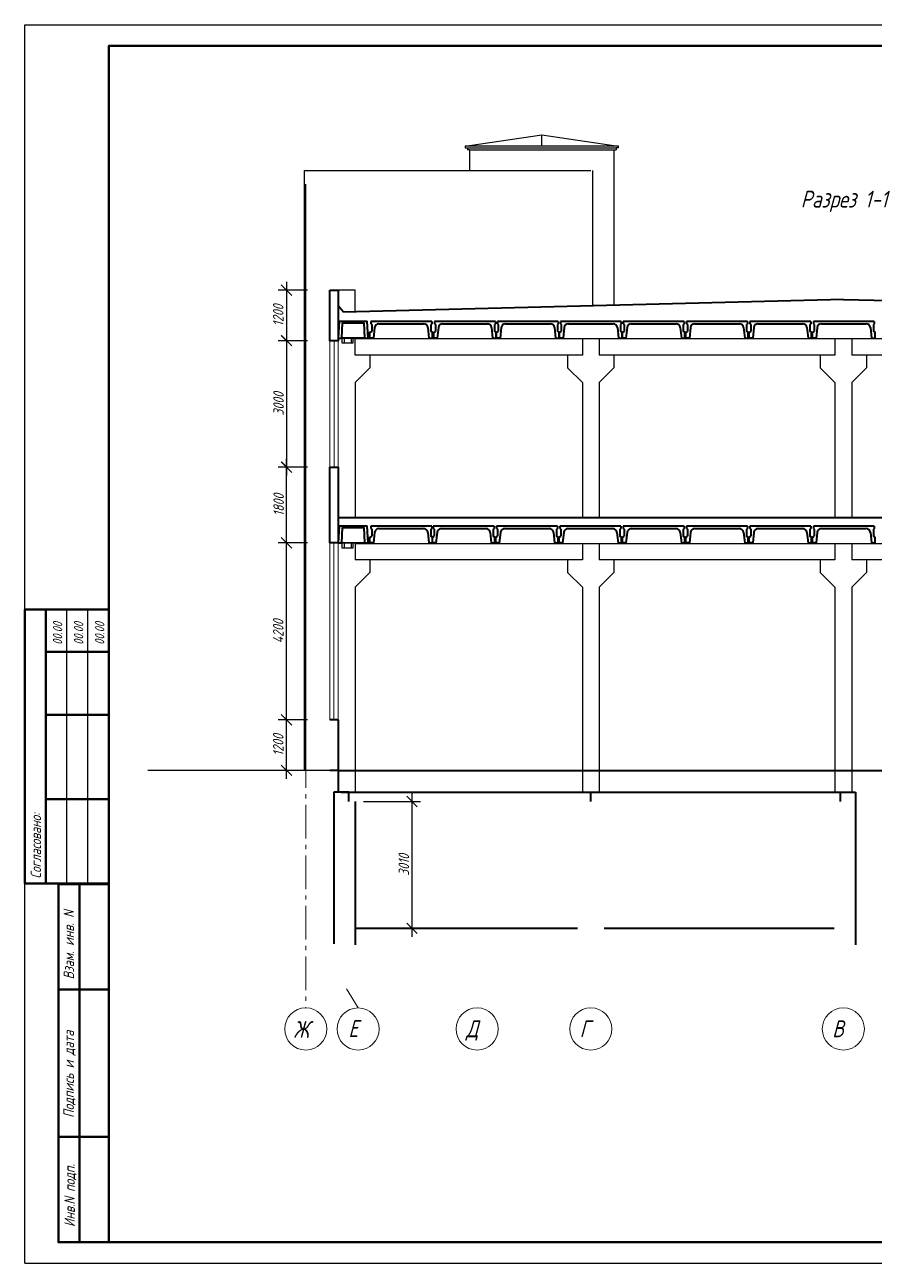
# Model space of a CAD drawing. Header units: millimetres. Extents: x 5341 to 134645, y 2795 to 129189.
# Drawn here: x 75129 to 95331, y 97655 to 127055 of the extents above; entities that cross this region are included whole.
import ezdxf
from ezdxf.enums import TextEntityAlignment as Align

# ---------------------------------------------------------------- set-up
doc = ezdxf.new("R2010")
doc.units = ezdxf.units.MM
doc.linetypes.add('GOST2.303 6', pattern=[12, 8, -1.5, 1, -1.5])
doc.layers.get('Defpoints').update_dxf_attribs({"color": 1})
doc.layers.add('osi', color=1, linetype='GOST2.303 6', lineweight=15, plot=False)
doc.layers.add('razm', color=5, linetype='Continuous', lineweight=15, plot=False)
for name, color, linetype, lineweight in [('АР_ОкнаЗаполнение', 130, 'Continuous', 20), ('АР_Рамка', 7, 'Continuous', 30), ('АР_Текст', 165, 'Continuous', 25), ('Бетон', 7, 'Continuous', 40), ('ОСНОВНАЯ', 21, 'Continuous', 35), ('Тонкая', 190, 'Continuous', 18), ('тонкая 2', 210, 'Continuous', 25)]:
    doc.layers.add(name, color=color, linetype=linetype, lineweight=lineweight)
doc.styles.add('GOST 2.304', font='CS_Gost2304.shx', dxfattribs={"oblique": 15})
doc.styles.add('style2', font='CS_Gost2304.shx', dxfattribs={"oblique": 15})
doc.styles.add('ГОСТ 2.304', font='CS_Gost2304.shx')
doc.dimstyles.new('СПДС', dxfattribs={"dimscale": 100, "dimtxt": 2.5, "dimasz": 2.5, "dimexe": 2, "dimexo": 2, "dimtad": 1, "dimdec": 0, "dimrnd": 0.001, "dimtxsty": 'ГОСТ 2.304', "dimblk": 'ARCHTICK', "dimblk1": 'ARCHTICK', "dimblk2": 'OBLIQUE', "dimcen": 2.5, "dimdle": 2, "dimadec": 0, "dimazin": 2, "dimtfac": 0.75, "dimtdec": 0, "dimtmove": 1, "dimatfit": 3, "dimfxl": 1, "dimtfill": 1, "dimtolj": 1, "dimarcsym": 1})

# ---------------------------------------------------------------- blocks, each defined once
blk = doc.blocks.new('П1')
at = {"layer": 'ОСНОВНАЯ', "lineweight": 40}
for p, q in [((569264.6592332001, -694183.1815577754), (569120.1592332001, -694183.1815577754)), ((569120.1592332001, -694183.1815577754), (569120.1592332001, -694189.1815577754)), ((569120.1592332001, -694189.1815577754), (569122.1592332001, -694190.5911204359)), ((569122.1592332001, -694190.5911204359), (569122.1592332001, -694207.4342431723)), ((569139.1826662357, -694189.1815577754), (569245.6358001643, -694189.1815577754)), ((569264.6592332001, -694189.1815577754), (569262.6592332, -694190.5911204359)), ((569262.6592332, -694190.5911204359), (569262.6592332, -694207.4342431723)), ((569264.6592332001, -694183.1815577754), (569264.6592332001, -694189.1815577754)), ((569118.1592332, -694209.1815577754), (569122.1592332001, -694207.4342431723)), ((569118.1592332, -694223.1815577754), (569118.1592332, -694209.1815577754)), ((569129.2352332469, -694198.1575573207), (569126.6592332001, -694223.1815577754)), ((569255.5832331532, -694198.1575573207), (569258.1592332, -694223.1815577754)), ((569266.6592332001, -694209.1815577754), (569262.6592332, -694207.4342431723)), ((569266.6592332001, -694223.1815577754), (569266.6592332001, -694209.1815577754)), ((569126.6592332001, -694223.1815577754), (569118.1592332, -694223.1815577754)), ((569258.1592332, -694223.1815577754), (569266.6592332001, -694223.1815577754))]:
    blk.add_line(p, q, dxfattribs=at)
for centre, start, end in [((569139.1826662357, -694199.1815577754), 90, 174.122607413365), ((569245.6358001643, -694199.1815577754), 5.877392586634954, 90)]:
    blk.add_arc(centre, 10, start, end, dxfattribs=at)
blk = doc.blocks.new('_Oblique')
at = {"color": 0, "linetype": 'ByBlock', "lineweight": -2}
blk.add_line((-0.5, -0.5), (0.5, 0.5), dxfattribs=at)
blk = doc.blocks.new('*D199')
at = {"layer": 'Defpoints', "color": 0, "ltscale": 200, "transparency": 16777216}
for p in [(81347.36143806446, 110554.4452430619), (82044.4000985189, 110554.4452430619), (82044.40009851896, 109354.4452430619)]:
    blk.add_point(p, dxfattribs=at)
at = {"layer": 'razm', "lineweight": -2, "ltscale": 200, "transparency": 16777216}
for p, q in [((81844.4000985189, 110554.4452430619), (81147.36143806446, 110554.4452430619)), ((81347.36143806446, 109154.4452430619), (81347.36143806446, 110754.4452430619)), ((81844.40009851896, 109354.4452430619), (81147.36143806446, 109354.4452430619))]:
    blk.add_line(p, q, dxfattribs=at)
at = {"layer": 'razm', "lineweight": -2, "ltscale": 200, "transparency": 16777216, "xscale": 250, "yscale": 250, "zscale": 250}
for p, rotation in [((81347.36143806446, 110554.4452430619), 90), ((81347.36143806446, 109354.4452430619), 270)]:
    blk.add_blockref('_Oblique', p, dxfattribs=dict(at, rotation=rotation))
at = {"layer": 'razm', "ltscale": 200, "transparency": 16777216, "insert": (81150.17885932427, 109954.4452430619), "char_height": 250, "attachment_point": 5, "rotation": 90, "style": 'style2', "bg_fill": 3, "box_fill_scale": 1.1, "bg_fill_color": 256, "bg_fill_true_color": 13158600, "bg_fill_transparency": 0}
blk.add_mtext('\\A1;1200', dxfattribs=at)
blk = doc.blocks.new('*D200')
at = {"layer": 'Defpoints', "color": 0, "ltscale": 200, "transparency": 16777216}
for p in [(81347.36143806446, 114754.4452430524), (82044.46141751934, 114754.4452430524), (82044.4000985189, 110554.4452430619)]:
    blk.add_point(p, dxfattribs=at)
at = {"layer": 'razm', "lineweight": -2, "ltscale": 200, "transparency": 16777216}
for p, q in [((81347.36143806446, 110354.4452430619), (81347.36143806446, 114954.4452430524)), ((81844.46141751934, 114754.4452430524), (81147.36143806446, 114754.4452430524)), ((81844.4000985189, 110554.4452430619), (81147.36143806446, 110554.4452430619))]:
    blk.add_line(p, q, dxfattribs=at)
at = {"layer": 'razm', "lineweight": -2, "ltscale": 200, "transparency": 16777216, "xscale": 250, "yscale": 250, "zscale": 250}
for p, rotation in [((81347.36143806446, 114754.4452430524), 90), ((81347.36143806446, 110554.4452430619), 270)]:
    blk.add_blockref('_Oblique', p, dxfattribs=dict(at, rotation=rotation))
at = {"layer": 'razm', "ltscale": 200, "transparency": 16777216, "insert": (81150.17885932427, 112654.4452430572), "char_height": 250, "attachment_point": 5, "rotation": 90, "style": 'style2', "bg_fill": 3, "box_fill_scale": 1.1, "bg_fill_color": 256, "bg_fill_true_color": 13158600, "bg_fill_transparency": 0}
blk.add_mtext('\\A1;4200', dxfattribs=at)
blk = doc.blocks.new('*D201')
at = {"layer": 'Defpoints', "color": 0, "ltscale": 200, "transparency": 16777216}
for p in [(81347.36143806446, 116554.3832239653), (82046.58761507712, 116554.3832239653), (82044.46141751934, 114754.4452430524)]:
    blk.add_point(p, dxfattribs=at)
at = {"layer": 'razm', "lineweight": -2, "ltscale": 200, "transparency": 16777216}
for p, q in [((81347.36143806446, 114554.4452430524), (81347.36143806446, 116754.3832239653)), ((81846.58761507712, 116554.3832239653), (81147.36143806446, 116554.3832239653)), ((81844.46141751934, 114754.4452430524), (81147.36143806446, 114754.4452430524))]:
    blk.add_line(p, q, dxfattribs=at)
at = {"layer": 'razm', "lineweight": -2, "ltscale": 200, "transparency": 16777216, "xscale": 250, "yscale": 250, "zscale": 250}
for p, rotation in [((81347.36143806446, 116554.3832239653), 90), ((81347.36143806446, 114754.4452430524), 270)]:
    blk.add_blockref('_Oblique', p, dxfattribs=dict(at, rotation=rotation))
at = {"layer": 'razm', "ltscale": 200, "transparency": 16777216, "insert": (81159.86143806443, 115654.4142335089), "char_height": 250, "attachment_point": 5, "rotation": 90, "style": 'style2', "bg_fill": 3, "box_fill_scale": 1.1, "bg_fill_color": 256, "bg_fill_true_color": 13158600, "bg_fill_transparency": 0}
blk.add_mtext('\\A1;1800', dxfattribs=at)
blk = doc.blocks.new('*D202')
at = {"layer": 'Defpoints', "color": 0, "ltscale": 200, "transparency": 16777216}
for p in [(82044.4000985189, 120754.4452430524), (81347.36143806446, 119554.4452430524), (82046.58761507718, 119554.4452430524)]:
    blk.add_point(p, dxfattribs=at)
at = {"layer": 'razm', "lineweight": -2, "ltscale": 200, "transparency": 16777216}
for p, q in [((81347.36143806446, 120954.4452430524), (81347.36143806446, 119354.4452430524)), ((81844.4000985189, 120754.4452430524), (81147.36143806446, 120754.4452430524)), ((81846.58761507718, 119554.4452430524), (81147.36143806446, 119554.4452430524))]:
    blk.add_line(p, q, dxfattribs=at)
at = {"layer": 'razm', "lineweight": -2, "ltscale": 200, "transparency": 16777216, "xscale": 250, "yscale": 250, "zscale": 250}
for p, rotation in [((81347.36143806446, 120754.4452430524), 90), ((81347.36143806446, 119554.4452430524), 270)]:
    blk.add_blockref('_Oblique', p, dxfattribs=dict(at, rotation=rotation))
at = {"layer": 'razm', "ltscale": 200, "transparency": 16777216, "insert": (81150.17885932428, 120154.4452430525), "char_height": 250, "attachment_point": 5, "rotation": 90, "style": 'style2', "bg_fill": 3, "box_fill_scale": 1.1, "bg_fill_color": 256, "bg_fill_true_color": 13158600, "bg_fill_transparency": 0}
blk.add_mtext('\\A1;1200', dxfattribs=at)
blk = doc.blocks.new('*D203')
at = {"layer": 'Defpoints', "color": 0, "ltscale": 200, "transparency": 16777216}
for p in [(82046.62689850261, 119554.4452430515), (81349.43494837006, 116554.3303913922), (82046.63856749571, 116554.3303913922)]:
    blk.add_point(p, dxfattribs=at)
at = {"layer": 'razm', "lineweight": -2, "ltscale": 200, "transparency": 16777216}
for p, q in [((81349.43494837006, 119754.4452430515), (81349.43494837006, 116354.3303913922)), ((81846.62689850261, 119554.4452430515), (81149.43494837006, 119554.4452430515)), ((81846.63856749571, 116554.3303913922), (81149.43494837006, 116554.3303913922))]:
    blk.add_line(p, q, dxfattribs=at)
at = {"layer": 'razm', "lineweight": -2, "ltscale": 200, "transparency": 16777216, "xscale": 250, "yscale": 250, "zscale": 250}
for p, rotation in [((81349.43494837006, 119554.4452430515), 90), ((81349.43494837006, 116554.3303913922), 270)]:
    blk.add_blockref('_Oblique', p, dxfattribs=dict(at, rotation=rotation))
at = {"layer": 'razm', "ltscale": 200, "transparency": 16777216, "insert": (81156.75727884038, 118054.3878172219), "char_height": 250, "attachment_point": 5, "rotation": 90, "style": 'style2', "bg_fill": 3, "box_fill_scale": 1.1, "bg_fill_color": 256, "bg_fill_true_color": 13158600, "bg_fill_transparency": 0}
blk.add_mtext('\\A1;3000', dxfattribs=at)
blk = doc.blocks.new('*D205')
at = {"layer": 'Defpoints', "color": 0, "ltscale": 200, "transparency": 16777216}
for p in [(82973.4502904473, 108614.4452430605), (82973.4502904473, 105604.4452430616), (84327.01837132222, 105604.4452430616)]:
    blk.add_point(p, dxfattribs=at)
at = {"layer": 'razm', "lineweight": -2, "ltscale": 200, "transparency": 16777216}
for p, q in [((84327.01837132222, 108814.4452430605), (84327.01837132222, 105404.4452430616)), ((83173.4502904473, 108614.4452430605), (84527.01837132222, 108614.4452430605)), ((83173.4502904473, 105604.4452430616), (84527.01837132222, 105604.4452430616))]:
    blk.add_line(p, q, dxfattribs=at)
at = {"layer": 'razm', "lineweight": -2, "ltscale": 200, "transparency": 16777216, "xscale": 250, "yscale": 250, "zscale": 250}
for p, rotation in [((84327.01837132222, 108614.4452430605), 90), ((84327.01837132222, 105604.4452430616), 270)]:
    blk.add_blockref('_Oblique', p, dxfattribs=dict(at, rotation=rotation))
at = {"layer": 'razm', "ltscale": 200, "transparency": 16777216, "insert": (84134.34070179253, 107109.4452430611), "char_height": 250, "attachment_point": 5, "rotation": 90, "style": 'style2', "bg_fill": 3, "box_fill_scale": 1.1, "bg_fill_color": 256, "bg_fill_true_color": 13158600, "bg_fill_transparency": 0}
blk.add_mtext('\\A1;3010', dxfattribs=at)
blk = doc.blocks.new('A$C13C31348')
at = {"style": 'GOST 2.304', "oblique": 15}
blk.add_text('00.00', height=220, dxfattribs=at).set_placement((-29.04009787292307, -6.722139005432837e-05))

msp = doc.modelspace()

# ---------------------------------------------------------------- linework, layer by layer
at = {"ltscale": 200}
for p, q in [((87408.85811085087, 124434.445243052), (85693.85811085087, 124184.445243052)), ((87408.85811085087, 124184.445243052), (87408.85811085087, 124434.445243052)), ((89123.85811085087, 124184.445243052), (87408.85811085087, 124434.445243052)), ((85593.85811085087, 124184.4452430521), (89223.85811085084, 124184.4452430521)), ((85593.85811085087, 124184.4452430521), (85593.85811085087, 124134.4452430521)), ((85593.85811085087, 124134.4452430522), (85643.85811085087, 124134.4452430522)), ((85643.85811085087, 124134.4452430521), (85643.85811085087, 124084.4452430521)), ((85643.85811085087, 124134.4452430522), (89173.85811085084, 124134.4452430522)), ((85693.85811085087, 124084.4452430521), (85643.85811085087, 124084.4452430521)), ((85693.85811085087, 124084.4452430521), (85693.85811085087, 123594.4452430526)), ((85693.85811085087, 124084.4452430521), (89173.85811085084, 124084.4452430521)), ((89123.85811085087, 124084.4452430521), (89123.85811085087, 120396.5301091056)), ((89123.85811085084, 124084.4452430521), (89173.85811085084, 124084.4452430521)), ((89173.85811085084, 124134.4452430521), (89173.85811085084, 124084.4452430521)), ((89223.85811085084, 124134.4452430522), (89173.85811085084, 124134.4452430522)), ((89223.85811085084, 124184.4452430521), (89223.85811085084, 124134.4452430521)), ((81773.85811085087, 123594.4452430527), (88573.85811085087, 123594.4452430526)), ((88613.85811085087, 123594.4452430526), (88613.85811085087, 120383.6422355136))]:
    msp.add_line(p, q, dxfattribs=at)
at = {"layer": 'Defpoints', "lineweight": 40, "ltscale": 100}
for p, q in [((82583.47180481124, 119617.3020530652), (82603.47180481124, 120017.3020530633)), ((82603.47180481124, 120017.3020530633), (83263.47180481124, 120017.3020530633)), ((82658.47180481124, 119617.3020530652), (82678.47180481124, 119977.3020530633)), ((82678.47180481124, 119977.3020530633), (83188.47180481124, 119977.3020530633)), ((83208.47180481124, 119617.3020530652), (83188.47180481124, 119977.3020530633)), ((83283.47180481124, 119617.3020530652), (83263.47180481124, 120017.3020530633)), ((82583.47180481124, 119617.3020530652), (82658.47180481124, 119617.3020530652)), ((83208.47180481124, 119617.3020530652), (82658.47180481124, 119617.3020530652)), ((83208.47180481124, 119617.3020530652), (83283.47180481124, 119617.3020530652)), ((82583.47180481112, 114757.3020530746), (82603.47180481112, 115157.3020530727)), ((82603.47180481112, 115157.3020530727), (83263.47180481112, 115157.3020530727)), ((82658.47180481112, 114757.3020530746), (82678.47180481112, 115117.3020530727)), ((82678.47180481112, 115117.3020530727), (83188.47180481112, 115117.3020530727)), ((83208.47180481112, 114757.3020530746), (83188.47180481112, 115117.3020530727)), ((83283.47180481112, 114757.3020530746), (83263.47180481112, 115157.3020530727)), ((82583.47180481112, 114757.3020530746), (82658.47180481112, 114757.3020530746)), ((83208.47180481112, 114757.3020530746), (83283.47180481112, 114757.3020530746))]:
    msp.add_line(p, q, dxfattribs=at)
at = {"layer": 'Defpoints', "lineweight": 18, "ltscale": 100}
for p, q in [((83148.47180481124, 119977.3020530633), (82801.33769203266, 119977.3020530633)), ((83148.47180481112, 115117.3020530727), (82801.33769203254, 115117.3020530727))]:
    msp.add_line(p, q, dxfattribs=at)
at = {"layer": 'osi', "ltscale": 100}
msp.add_line((83046.85811085081, 103714.9874994532), (82773.85811085092, 104167.8216121221), dxfattribs=at)
at = {"layer": 'osi', "linetype": 'Continuous', "ltscale": 100}
for centre in [(81803.85811085058, 103216.3216121207), (83046.85811085081, 103214.9874994532), (85873.85811085069, 103216.3216121207), (88573.85811085058, 103216.3216121207), (94573.85811085081, 103216.3216121207)]:
    msp.add_circle(centre, 500, dxfattribs=at)
at = {"layer": 'АР_ОкнаЗаполнение', "ltscale": 100}
for p, q in [((82475.66135987907, 119554.445243055), (82475.66135987907, 116554.4452349591)), ((82473.51631856326, 114754.445243052), (82473.51631856326, 110554.4452430619))]:
    msp.add_line(p, q, dxfattribs=at)
for points in [[(82375.62206918324, 119554.4492307297), (82575.62207645472, 119554.4452430521), (82575.64955196195, 116554.4586717498), (82375.80946036024, 116554.3303913922)], [(82373.51631856209, 114754.445243052), (82573.51631856442, 114754.445243052), (82573.51631856445, 110554.4452430619), (82373.51631856212, 110554.4452430619)]]:
    msp.add_lwpolyline(points, close=True, dxfattribs=at)
at = {"layer": 'АР_Рамка'}
for p, q in [((75128.50039272541, 127054.9999071147), (117128.5003927254, 127054.9999071147)), ((75128.50039272541, 97654.99990711466), (75128.5003927254, 127054.9999071147)), ((76128.50063267868, 106672.5000160864), (76128.50063267868, 113172.5000160864)), ((76628.50063267868, 106672.5000160864), (76628.50063267868, 113172.5000160864)), ((75128.50039272543, 97654.99990711466), (117128.5003927254, 97654.99990711466))]:
    msp.add_line(p, q, dxfattribs=at)
at = {"layer": 'АР_Рамка', "lineweight": 50}
for p, q in [((75628.50063267868, 112172.5000160864), (77128.50063267868, 112172.5000160864)), ((75628.50063267868, 110672.5000160864), (77128.50063267868, 110672.5000160864)), ((75628.50063267868, 108672.5000160864), (77128.50063267868, 108672.5000160864))]:
    msp.add_line(p, q, dxfattribs=at)
for points in [[(77128.50063267868, 113172.5000160864), (75128.50063267871, 113172.5000160864), (75128.50063267871, 106672.5000160864), (77128.50063267868, 106672.5000160864)], [(77128.50063267868, 113172.5000160864), (75128.50063267871, 113172.5000160864), (75128.50063267871, 106672.5000160864), (77128.50063267868, 106672.5000160864)], [(77128.50063267868, 113172.5000160864), (75628.50063267868, 113172.5000160864), (75628.50063267868, 106672.5000160864), (77128.50063267868, 106672.5000160864)], [(77128.50039272543, 98154.99990711466), (75928.50039272543, 98154.99990711466), (75928.50039272543, 106654.9999071147), (77128.50039272543, 106654.9999071147)], [(76428.50039272543, 98154.99990711466), (76428.50039272543, 106654.9999071147)], [(77128.50039272543, 104154.9999071147), (75928.50039272543, 104154.9999071147)], [(77128.50039272543, 100654.9999071147), (75928.50039272543, 100654.9999071147)]]:
    msp.add_lwpolyline(points, dxfattribs=at)
at = {"layer": 'Бетон', "lineweight": 30, "ltscale": 100}
for p, q in [((82973.43455989679, 120754.4452430526), (82573.43593729133, 120753.7029789473)), ((82973.43455989673, 120241.1068125134), (82973.43455989679, 120754.4452430526)), ((82712.14758275074, 119617.3020530649), (82712.14758275074, 119492.9646414644)), ((82881.51150951101, 119617.3020530649), (82881.51150951101, 119492.9646414644)), ((82973.43455989656, 119604.4452430522), (106173.4345598964, 119604.4452430522)), ((82973.43455989656, 119214.4452430524), (82973.43455989656, 119604.4452430522)), ((88373.43455989656, 119604.4452430522), (88373.43455989656, 119214.4452430503)), ((88773.43455989656, 119604.4452430522), (88773.43455989656, 119214.4452430503)), ((94373.43455989656, 119604.4452430523), (94373.43455989656, 119214.4452430505)), ((94773.43455989656, 119604.4452430523), (94773.43455989656, 119214.4452430505)), ((88373.43455989656, 119214.4452430527), (82973.43455989662, 119214.4452430548)), ((83323.43455989656, 119214.4452430509), (83323.43455989656, 118914.4452430491)), ((88023.43455989656, 119214.4452430505), (88023.43455989889, 118914.4452430486)), ((94373.43455989656, 119214.4452430505), (88773.43455989656, 119214.4452430524)), ((89123.43455989656, 119214.4452430505), (89123.43455989423, 118914.4452430486)), ((94023.43455989656, 119214.4452430506), (94023.43455989889, 118914.4452430487)), ((100373.4345598966, 119214.4452430505), (94773.43455989656, 119214.4452430505)), ((95123.43455989656, 119214.4452430506), (95123.43455989423, 118914.4452430487)), ((82973.43455989656, 118564.4452430509), (83323.43455989656, 118914.4452430509)), ((88373.43455989656, 118564.4452430505), (88023.43455989656, 118914.4452430505)), ((88773.43455989656, 118564.4452430505), (89123.43455989656, 118914.4452430505)), ((94373.43455989656, 118564.4452430506), (94023.43455989656, 118914.4452430506)), ((94773.43455989656, 118564.4452430506), (95123.43455989656, 118914.4452430506)), ((82973.43455989656, 118564.4452430509), (82973.43455989656, 115354.4452430523)), ((88373.43455989656, 118564.44524305), (88373.43455989662, 115354.4452430523)), ((88773.43455989656, 118564.44524305), (88773.43455989656, 115354.4452430523)), ((94373.43455989656, 118564.4452430501), (94373.43455989656, 115354.4452430523)), ((94773.43455989656, 118564.4452430501), (94773.43455989656, 115354.4452430523)), ((82712.14758275074, 114757.3020530745), (82712.14758275074, 114632.964641474)), ((82881.51150951101, 114757.3020530745), (82881.51150951101, 114632.964641474)), ((82973.4502904473, 114744.7086869417), (82973.4502904473, 114354.7086869398)), ((82973.4502904473, 114744.4452430151), (100173.4345598943, 114744.4452430151)), ((88373.43455989656, 114744.4452430616), (88373.43455989656, 114354.4452430598)), ((88773.43455989656, 114744.4452430616), (106173.4345598942, 114744.4452430616)), ((88773.43455989656, 114744.4452430616), (88773.43455989656, 114354.4452430598)), ((94373.43455989656, 114744.4452430616), (94373.43455989656, 114354.4452430598)), ((94773.43455989656, 114744.4452430616), (94773.43455989656, 114354.4452430598)), ((88373.43455989662, 114354.4452430152), (82973.4502904473, 114354.4452430132)), ((83323.4502904473, 114354.7086869419), (83323.45029044498, 114054.70868694)), ((88023.43455989656, 114354.4452430619), (88023.43455989889, 114054.44524306)), ((94373.43455989656, 114354.4452430618), (88773.43455989656, 114354.4452430598)), ((89123.43455989656, 114354.4452430619), (89123.43455989423, 114054.44524306)), ((94023.43455989656, 114354.4452430619), (94023.43455989889, 114054.44524306)), ((100373.4345598966, 114354.4452430618), (94773.43455989656, 114354.4452430619)), ((95123.43455989656, 114354.4452430619), (95123.43455989423, 114054.44524306)), ((82973.4502904473, 113704.7086869419), (83323.4502904473, 114054.7086869419)), ((88373.43455989656, 113704.4452430619), (88023.43455989656, 114054.4452430619)), ((88773.43455989656, 113704.4452430619), (89123.43455989656, 114054.4452430619)), ((94373.43455989656, 113704.4452430619), (94023.43455989656, 114054.4452430619)), ((94773.43455989656, 113704.4452430619), (95123.43455989656, 114054.4452430619)), ((82973.4502904473, 113704.7086869414), (82973.4502904473, 108834.4452430618)), ((88373.43455989656, 113704.4452430614), (88373.43455989656, 108834.4452430618)), ((88773.43455989656, 113704.4452430614), (88773.43455989656, 108834.4452430618)), ((94373.43455989656, 113704.4452430614), (94373.43455989656, 108834.4452430616)), ((94773.43455989656, 113704.4452430614), (94773.43455989656, 108834.4452430618))]:
    msp.add_line(p, q, dxfattribs=at)
at = {"layer": 'Бетон', "ltscale": 100}
for p, q in [((82701.80974082809, 120234.2427608809), (82577.76224446503, 120376.7178516025)), ((94573.4345598965, 120534.2427608806), (82701.80974082809, 120234.2427608809)), ((94573.4345598965, 120534.2427608806), (106449.3870635312, 120234.2427608809)), ((82575.64955196192, 115354.4452430524), (106575.6495519595, 115354.4452430524)), ((82573.43455989636, 109354.4452430619), (106573.4345598943, 109354.4452430619)), ((82473.4502904473, 108834.4452430605), (82473.4502904473, 105239.056233602)), ((82823.4502904473, 108834.4452430605), (82473.4502904473, 108834.4452430605)), ((82648.43455989656, 108834.4452430619), (94508.43455989656, 108834.4452430618)), ((82823.4502904473, 108614.4452430605), (82823.4502904473, 108834.4452430605)), ((88573.43455989656, 108614.4452430618), (88573.43455989656, 108834.4452430618)), ((94508.43455989656, 108614.4452430618), (94508.43455989656, 108834.4452430619)), ((94508.43455989656, 108834.4452430618), (94858.43455989656, 108834.4452430618)), ((94858.43455989656, 108834.4452430619), (94858.43455989656, 105212.1124624247)), ((82973.4502904473, 108614.4452430605), (82973.4502904473, 105212.1124624232)), ((88258.43455989656, 105604.4452430618), (82973.4502904473, 105604.4452430616)), ((94358.43455989656, 105604.4452430619), (88888.43455989656, 105604.4452430618))]:
    msp.add_line(p, q, dxfattribs=at)
at = {"layer": 'Бетон', "lineweight": 40, "ltscale": 100}
for p, q in [((82573.43455989656, 110554.4452430619), (82373.43455989423, 110554.4452430619)), ((82573.43455989659, 110554.4452430619), (82573.43455989659, 108834.4452430605)), ((82573.43455989662, 109354.4452430619), (82373.43455989429, 109354.4452430619))]:
    msp.add_line(p, q, dxfattribs=at)
for points in [[(82373.43455989423, 120754.4452430524), (82573.43455989656, 120754.4452430524), (82575.66135988027, 119554.4452430524), (82375.66135987794, 119554.4452430515)], [(82375.67316779622, 116554.4452430581), (82575.64955196192, 116554.4586717498), (82575.64955196192, 114754.4452430572), (82373.49587889467, 114754.4452430524)]]:
    msp.add_lwpolyline(points, close=True, dxfattribs=at)
at = {"layer": 'Бетон', "lineweight": 30, "ltscale": 100}
for points in [[(82671.70505007563, 119617.3020530649), (82921.95404218612, 119617.3020530649), (82921.95404218612, 119492.9646414644), (82671.70505007563, 119492.9646414644)], [(82671.70505007563, 114757.3020530745), (82921.95404218612, 114757.3020530745), (82921.95404218612, 114632.964641474), (82671.70505007563, 114632.964641474)]]:
    msp.add_lwpolyline(points, close=True, dxfattribs=at)
at = {"layer": 'Тонкая', "color": 4, "ltscale": 100}
msp.add_lwpolyline([(82375.66135987788, 119554.4452430524), (82575.66135988032, 119554.4452430514), (82573.43455989656, 119554.4452430524), (82373.43455989423, 119554.4452430524)], close=True, dxfattribs=at)
at = {"layer": 'тонкая 2', "color": 1, "lineweight": 35, "ltscale": 200}
msp.add_line((82658.47180481112, 114757.3020530746), (83208.47180481112, 114757.3020530746), dxfattribs=at)

# ---------------------------------------------------------------- block references
at = {"layer": 'АР_Рамка', "rotation": 90}
for p in [(76018.431567185, 112365.0081735012), (76518.431567185, 112365.0081735012), (77018.43132723172, 112365.0081735012)]:
    msp.add_blockref('A$C13C31348', p, dxfattribs=at)
at = {"layer": 'Тонкая', "color": 4, "ltscale": 100, "xscale": 10, "yscale": 10, "zscale": 10}
for p in [(-5607852.383742703, 7061846.260820806), (-5606339.216610885, 7061846.260820806), (-5604844.937191495, 7061846.260820806), (-5603350.657772104, 7061846.260820806), (-5601856.378352714, 7061846.260820806), (-5600351.506007398, 7061846.260820806), (-5598846.633662081, 7061846.260820806), (-5597340.657772105, 7061846.260820806), (-5607852.383742703, 7056986.260820815), (-5606370.995388662, 7056986.260820815), (-5604866.123043346, 7056986.260820815), (-5603361.25069803, 7056986.260820815), (-5601856.378352714, 7056986.260820815), (-5600351.506007398, 7056986.260820815), (-5598846.633662081, 7056986.260820815), (-5597340.657772105, 7056986.260820815)]:
    msp.add_blockref('П1', p, dxfattribs=at)

# ---------------------------------------------------------------- texts
at = {"layer": 'osi', "color": 7, "lineweight": 25, "style": 'GOST 2.304', "oblique": 15}
for s, p in [('Ж', (81510.55628160994, 103004.9905626535)), ('Е', (82814.8782109682, 103025.8396825269)), ('Д', (85609.87821096809, 103021.1737951944)), ('Г', (88309.87821096795, 103021.1737951944)), ('В', (94309.87821096815, 103021.1737951944))]:
    msp.add_text(s, height=400, dxfattribs=at).set_placement(p)
at = {"layer": 'АР_Рамка', "style": 'GOST 2.304', "oblique": 15}
for s, p in [('Согласовано:', (75516.62634873771, 106786.7017325364)), ('Взам. инв. N', (76299.61821430118, 104393.0471090652)), ('Подпись и дата', (76296.87250629973, 101106.5991732768)), ('Инв.N подп.', (76318.69805721179, 98515.01240007963))]:
    msp.add_text(s, height=250, rotation=90, dxfattribs=at).set_placement(p)
at = {"layer": 'АР_Текст', "lineweight": 25, "style": 'GOST 2.304', "oblique": 15}
msp.add_text('Разрез 1-1', height=400, dxfattribs=at).set_placement((94590.14805305432, 122915.382739378), align=Align.MIDDLE_CENTER)

# ---------------------------------------------------------------- dimensions: what is measured, and where the dimension line sits
at = {"layer": 'razm', "color": 1, "ltscale": 200}
for base, p1, p2, picture, middle in [((81347.36143806446, 119554.4452430524), (82044.4000985189, 120754.4452430524), (82046.58761507718, 119554.4452430524), '*D202', (81150.17885932428, 120154.4452430525)), ((81347.36143806446, 110554.4452430619), (82044.40009851896, 109354.4452430619), (82044.4000985189, 110554.4452430619), '*D199', (81150.17885932427, 109954.4452430619))]:
    dim = msp.add_linear_dim(base=base, p1=p1, p2=p2, angle=90, dimstyle='СПДС', override={"dimtxsty": 'style2', "dimblk": 'Oblique', "dimclrd": 256, "dimclre": 256, "dimclrt": 256}, dxfattribs=at)
    dim.commit()
    dim.dimension.update_dxf_attribs({"geometry": picture, "text_midpoint": middle})

# ---------------------------------------------------------------- next in the draw order: linework, layer by layer
at = {"layer": 'Defpoints', "color": 1, "ltscale": 100}
msp.add_line((108989.1512371676, 109354.4452430615), (78055.76501293221, 109354.4452430616), dxfattribs=at)

# ---------------------------------------------------------------- next in the draw order: dimensions: what is measured, and where the dimension line sits
at = {"layer": 'razm', "color": 1, "ltscale": 200}
for base, p1, p2, picture, middle in [((81347.36143806446, 114754.4452430524), (82044.4000985189, 110554.4452430619), (82044.46141751934, 114754.4452430524), '*D200', (81150.17885932427, 112654.4452430572)), ((84327.01837132222, 105604.4452430616), (82973.4502904473, 108614.4452430605), (82973.4502904473, 105604.4452430616), '*D205', (84134.34070179253, 107109.4452430611))]:
    dim = msp.add_linear_dim(base=base, p1=p1, p2=p2, angle=90, dimstyle='СПДС', override={"dimtxsty": 'style2', "dimblk": 'Oblique', "dimclrd": 256, "dimclre": 256, "dimclrt": 256}, dxfattribs=at)
    dim.commit()
    dim.dimension.update_dxf_attribs({"geometry": picture, "text_midpoint": middle})

# ---------------------------------------------------------------- next in the draw order: linework, layer by layer
at = {"layer": 'osi', "ltscale": 100}
msp.add_line((81803.8581108506, 110936.5709265262), (81803.85811085058, 103716.3216121221), dxfattribs=at)

# ---------------------------------------------------------------- next in the draw order: dimensions: what is measured, and where the dimension line sits
at = {"layer": 'razm', "color": 1, "ltscale": 200}
dim = msp.add_linear_dim(base=(81347.36143806446, 116554.3832239653), p1=(82044.46141751934, 114754.4452430524), p2=(82046.58761507712, 116554.3832239653), angle=90, dimstyle='СПДС', override={"dimtxsty": 'style2', "dimblk": 'Oblique', "dimclrd": 256, "dimclre": 256, "dimclrt": 256}, dxfattribs=at)
dim.commit()
dim.dimension.update_dxf_attribs({"geometry": '*D201', "text_midpoint": (81159.86143806443, 115654.4142335089)})

# ---------------------------------------------------------------- next in the draw order: dimensions: what is measured, and where the dimension line sits
dim = msp.add_linear_dim(base=(81349.43494837006, 116554.3303913922), p1=(82046.62689850261, 119554.4452430515), p2=(82046.63856749571, 116554.3303913922), angle=90, dimstyle='СПДС', override={"dimtxsty": 'style2', "dimblk": 'Oblique', "dimclrd": 256, "dimclre": 256, "dimclrt": 256}, dxfattribs=at)
dim.commit()
dim.dimension.update_dxf_attribs({"geometry": '*D203', "text_midpoint": (81156.75727884038, 118054.3878172219)})

# ---------------------------------------------------------------- next in the draw order: linework, layer by layer
at = {"ltscale": 200}
for p, q in [((81773.85811085082, 109354.4452430616), (81773.85811085087, 123594.4452430526)), ((81803.8581108506, 109354.4452430619), (81803.8581108506, 123270.2006925564))]:
    msp.add_line(p, q, dxfattribs=at)
at = {"layer": 'АР_Рамка', "lineweight": 50}
msp.add_lwpolyline([(116628.5003927254, 98154.99990711466), (77128.50039272543, 98154.99990711466), (77128.50039272541, 126554.9999071147), (116628.5003927254, 126554.9999071147), (116628.5003927254, 98154.99990711466)], close=True, dxfattribs=at)

doc.saveas('drawing.dxf')
